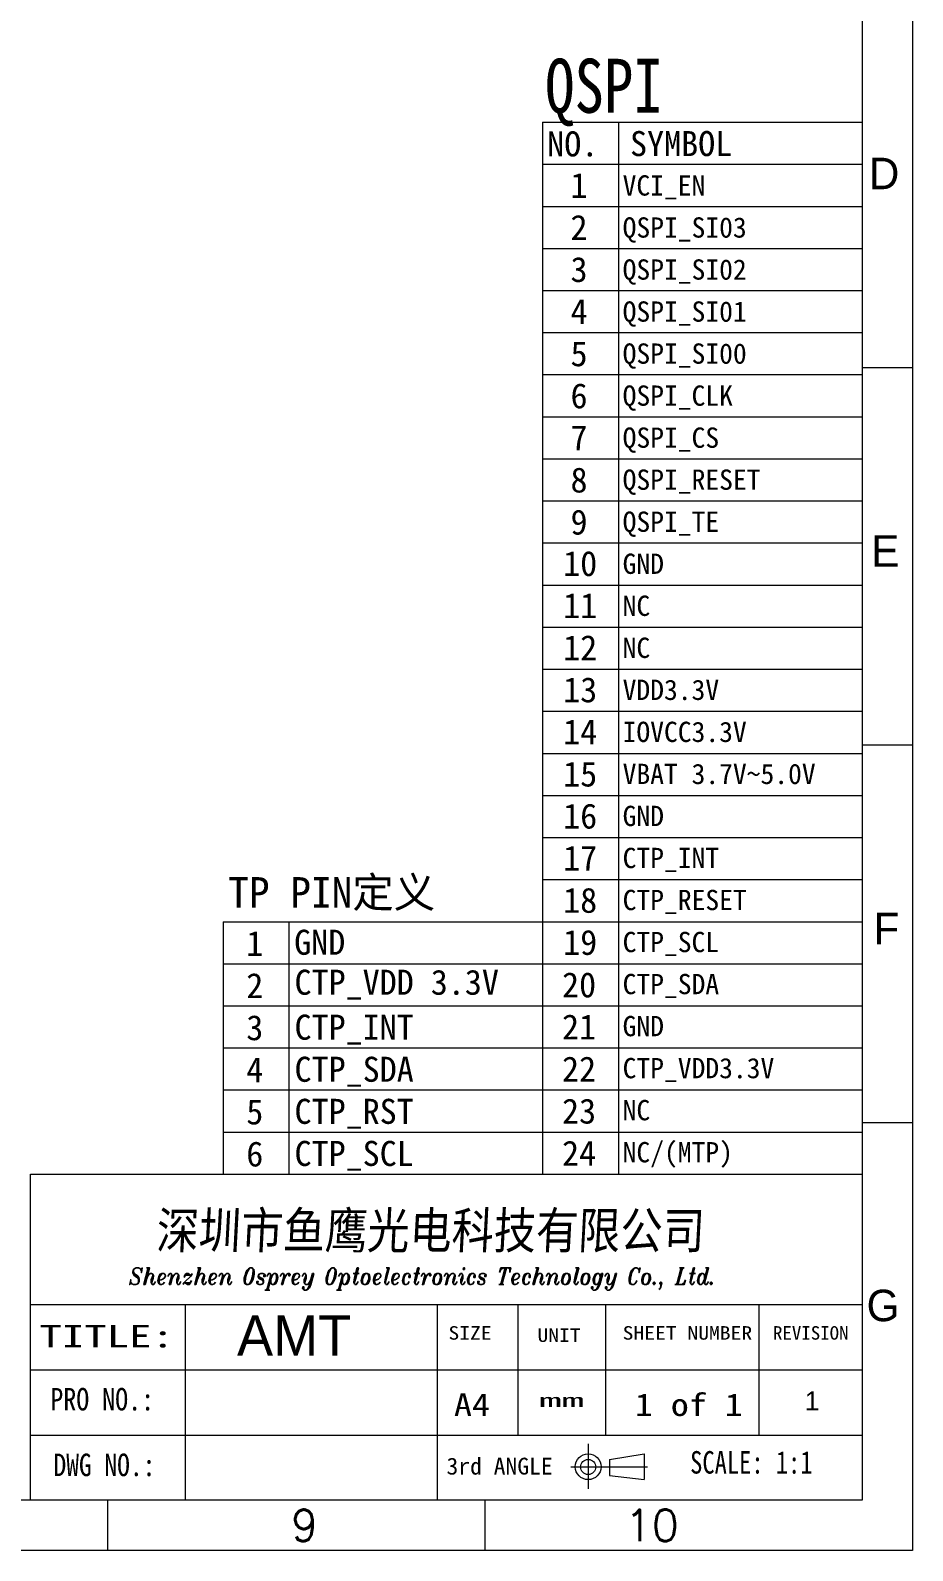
# Model space of a CAD drawing. Header units: millimetres. Extents: x 1134 to 2594, y -9 to 655.
# Drawn here: x 2162.8 to 2228.1, y 451.4 to 563.9 of the extents above; entities that cross this region are included whole.
import ezdxf
from ezdxf.enums import TextEntityAlignment as Align

# ---------------------------------------------------------------- set-up
doc = ezdxf.new("R2010")
doc.units = ezdxf.units.MM
doc.layers.get('Defpoints').update_dxf_attribs({"lineweight": 5})
doc.layers.add('图框', color=7, linetype='Continuous', lineweight=5)
doc.styles.add('RD', font='ROMAND.shx', dxfattribs={"width": 0.8})
doc.styles.add('REX', font='')
doc.styles.get("Standard").update_dxf_attribs({"font": 'txt', "bigfont": 'gbcbig.shx'})
doc.styles.add('TEXTSTYLE_0', font='txt', dxfattribs={"width": 0.8})
doc.styles.add('样式 3', font='italict.shx', dxfattribs={"width": 0.85, "oblique": 3})
doc.styles.get('REX').set_extended_font_data('STXihei')

msp = doc.modelspace()

# ---------------------------------------------------------------- linework, layer by layer
at = {"layer": '图框', "color": 7, "linetype": 'ByBlock', "lineweight": 5, "ltscale": 0.55}
for p, q in [((2224.403, 650.646), (2224.403, 455.106)), ((2228.128, 538.908), (2224.403, 538.908)), ((2228.128, 510.974), (2224.403, 510.974)), ((2228.128, 483.039), (2224.403, 483.039)), ((2224.403, 455.106), (1945.101, 455.106)), ((2168.543, 455.106), (2168.543, 451.381)), ((2196.473, 455.106), (2196.473, 451.381))]:
    msp.add_line(p, q, dxfattribs=at)
at = {"layer": '图框', "color": 3, "lineweight": 5}
for p, q in [((2200.746, 557.073), (2200.746, 479.235)), ((2200.746, 557.073), (2224.403, 557.073)), ((2206.357, 557.073), (2206.357, 479.235)), ((2224.403, 557.073), (2224.403, 479.235)), ((2200.746, 553.96), (2224.403, 553.96)), ((2200.746, 550.846), (2224.403, 550.846)), ((2200.746, 547.733), (2224.403, 547.733)), ((2200.746, 544.619), (2224.403, 544.619)), ((2200.746, 541.506), (2224.403, 541.506)), ((2200.746, 538.392), (2224.403, 538.392)), ((2200.746, 535.279), (2224.403, 535.279)), ((2200.746, 532.165), (2224.403, 532.165)), ((2200.746, 529.052), (2224.403, 529.052)), ((2200.746, 525.938), (2224.403, 525.938)), ((2200.746, 522.825), (2224.403, 522.825)), ((2200.746, 519.711), (2224.403, 519.711)), ((2200.746, 516.598), (2224.403, 516.598)), ((2200.746, 513.484), (2224.403, 513.484)), ((2200.746, 510.37), (2224.403, 510.37)), ((2200.746, 507.257), (2224.403, 507.257)), ((2200.746, 504.143), (2224.403, 504.143)), ((2200.746, 501.03), (2224.403, 501.03)), ((2177.088, 497.916), (2177.088, 479.235)), ((2177.088, 497.916), (2200.746, 497.916)), ((2181.964, 497.916), (2181.964, 479.235)), ((2200.746, 497.916), (2200.746, 479.235)), ((2200.746, 497.916), (2224.403, 497.916)), ((2177.088, 494.803), (2200.746, 494.803)), ((2200.746, 494.803), (2224.403, 494.803)), ((2177.088, 491.689), (2200.746, 491.689)), ((2200.746, 491.689), (2224.403, 491.689)), ((2177.088, 488.576), (2200.746, 488.576)), ((2200.746, 488.576), (2224.403, 488.576)), ((2177.088, 485.462), (2200.746, 485.462)), ((2200.746, 485.462), (2224.403, 485.462)), ((2177.088, 482.349), (2200.746, 482.349)), ((2200.746, 482.349), (2224.403, 482.349)), ((2177.088, 479.235), (2200.746, 479.235)), ((2200.746, 479.235), (2224.403, 479.235))]:
    msp.add_line(p, q, dxfattribs=at)
at = {"layer": '图框', "linetype": 'Continuous', "lineweight": 5}
for p, q in [((2162.831, 455.106), (2162.831, 479.235)), ((2162.831, 469.584), (2224.403, 469.584)), ((2174.301, 455.106), (2174.301, 469.584)), ((2192.951, 455.106), (2192.951, 469.584)), ((2198.931, 459.932), (2198.931, 469.584)), ((2205.416, 459.932), (2205.416, 469.584)), ((2216.759, 459.932), (2216.759, 469.584)), ((2162.831, 464.758), (2224.403, 464.758)), ((2162.831, 459.932), (2224.403, 459.932))]:
    msp.add_line(p, q, dxfattribs=at)
at = {"layer": '图框', "color": 0, "lineweight": 5}
msp.add_line((2162.831, 479.235), (2224.403, 479.235), dxfattribs=at)
at = {"layer": '图框', "linetype": 'Continuous'}
msp.add_line((2204.114, 459.274), (2204.114, 455.945), dxfattribs=at)
at = {"layer": '图框', "color": 7, "linetype": 'Continuous'}
for p, q in [((2205.704, 458.126), (2208.262, 458.537)), ((2205.704, 458.126), (2205.704, 456.945)), ((2208.262, 458.537), (2208.262, 456.633)), ((2202.835, 457.568), (2208.508, 457.568)), ((2205.704, 456.945), (2208.262, 456.633))]:
    msp.add_line(p, q, dxfattribs=at)
at = {"layer": '图框', "color": 7, "linetype": 'ByBlock', "lineweight": 5, "ltscale": 0.55}
msp.add_lwpolyline([(1941.376, 654.37), (2228.128, 654.37), (2228.128, 451.381), (1941.376, 451.381)], close=True, dxfattribs=at)
at = {"layer": '图框', "color": 7, "linetype": 'Continuous'}
for centre, radius in [((2204.114, 457.585), 0.952), ((2204.114, 457.568), 0.557)]:
    msp.add_circle(centre, radius, dxfattribs=at)

# ---------------------------------------------------------------- texts
at = {"layer": 'Defpoints', "color": 252, "lineweight": 5, "insert": (2200.926, 561.769), "char_height": 4, "width": 15.50829, "attachment_point": 1, "style": 'RD'}
msp.add_mtext('{\\fSimSun|b0|i0|c134|p2;\\C1;QSPI}', dxfattribs=at)
at = {"layer": '图框', "color": 3, "linetype": 'ByBlock', "style": 'REX'}
for s, p in [('NO.', (2201.084, 554.539)), ('SYMBOL', (2207.214, 554.563))]:
    msp.add_text(s, height=1.8533, dxfattribs=at).set_placement(p)
at = {"layer": '图框', "color": 3, "lineweight": 5, "style": 'REX'}
for s, height, p in [('1', 1.853, (2202.809, 551.475)), ('VCI_EN', 1.5, (2206.666, 551.641)), ('2', 1.853, (2202.809, 548.36)), ('QSPI_SI03', 1.5, (2206.666, 548.531)), ('3', 1.853, (2202.809, 545.246)), ('QSPI_SI02', 1.5, (2206.666, 545.421)), ('4', 1.853, (2202.809, 542.131)), ('QSPI_SI01', 1.5, (2206.666, 542.311)), ('5', 1.853, (2202.809, 539.017)), ('QSPI_SI00', 1.5, (2206.666, 539.201)), ('6', 1.853, (2202.809, 535.902)), ('QSPI_CLK', 1.5, (2206.666, 536.091)), ('7', 1.853, (2202.809, 532.788)), ('QSPI_CS', 1.5, (2206.666, 532.981)), ('8', 1.853, (2202.809, 529.673)), ('QSPI_RESET', 1.5, (2206.666, 529.871)), ('9', 1.853, (2202.809, 526.559)), ('QSPI_TE', 1.5, (2206.666, 526.761)), ('10', 1.8533, (2202.263, 523.491)), ('GND', 1.5, (2206.666, 523.651)), ('11', 1.8533, (2202.263, 520.376)), ('NC', 1.5, (2206.666, 520.541)), ('12', 1.8533, (2202.263, 517.262)), ('NC', 1.5, (2206.666, 517.431)), ('13', 1.8533, (2202.263, 514.147)), ('VDD3.3V', 1.5, (2206.666, 514.321)), ('14', 1.8533, (2202.263, 511.032)), ('IOVCC3.3V', 1.5, (2206.666, 511.211)), ('15', 1.8533, (2202.263, 507.918)), ('VBAT 3.7V~5.0V', 1.5, (2206.666, 508.101)), ('16', 1.8533, (2202.263, 504.803)), ('GND', 1.5, (2206.666, 504.991)), ('17', 1.8533, (2202.263, 501.689)), ('18', 1.8533, (2202.263, 498.574)), ('1', 1.853, (2178.81, 495.376)), ('19', 1.8533, (2202.263, 495.46)), ('2', 1.853, (2178.81, 492.261)), ('20', 1.8533, (2202.181, 492.318)), ('3', 1.853, (2178.81, 489.147)), ('21', 1.8533, (2202.181, 489.203)), ('4', 1.853, (2178.81, 486.032)), ('22', 1.8533, (2202.181, 486.089)), ('23', 1.8533, (2202.181, 482.974)), ('5', 1.853, (2178.81, 482.917)), ('NC', 1.5, (2206.666, 483.221)), ('6', 1.853, (2178.81, 479.803)), ('24', 1.8533, (2202.181, 479.86)), ('NC/(MTP)', 1.5, (2206.666, 480.111))]:
    msp.add_text(s, height=height, dxfattribs=at).set_placement(p)
at = {"layer": '图框', "color": 1, "lineweight": 5, "style": 'REX'}
for s, height, p in [('CTP_INT', 1.5, (2206.666, 501.881)), ('CTP_RESET', 1.5, (2206.666, 498.771)), ('GND', 1.8533, (2182.354, 495.468)), ('CTP_SCL', 1.5, (2206.666, 495.661)), ('CTP_VDD 3.3V', 1.85328, (2182.38, 492.509)), ('CTP_SDA', 1.5, (2206.666, 492.551)), ('CTP_INT', 1.8533, (2182.38, 489.183)), ('GND', 1.5, (2206.666, 489.441)), ('CTP_SDA', 1.8533, (2182.38, 486.069)), ('CTP_VDD3.3V', 1.5, (2206.666, 486.331)), ('CTP_RST', 1.8533, (2182.38, 482.956)), ('CTP_SCL', 1.8533, (2182.38, 479.842))]:
    msp.add_text(s, height=height, dxfattribs=at).set_placement(p)
at = {"layer": '图框', "linetype": 'Continuous', "lineweight": 5, "style": 'TEXTSTYLE_0'}
for s, height, width, p, p2 in [('TITLE:', 1.6641, 1.281601, (2163.503, 466.414), (2173.456, 466.414)), ('SIZE', 0.9985, 0.96, (2193.775, 466.989), (2196.97, 466.989)), ('SHEET NUMBER', 0.99847, 0.822857, (2206.668, 466.989), (2216.254, 466.989)), ('REVISION', 0.9985, 0.763636, (2217.794, 466.989), (2223.385, 466.989)), ('UNIT', 0.9985, 0.96, (2200.364, 466.824), (2203.559, 466.824)), ('PRO NO.:', 1.6641, 0.728598, (2164.307, 461.752), (2171.986, 461.752)), ('A4', 1.6641, 0.96, (2194.181, 461.343), (2196.844, 461.343)), ('mm', 0.9985, 2, (2200.474, 462.004), (2203.803, 462.004)), ('1', 1.664, 2.4, (2207.569, 461.343), (2208.901, 461.343)), (' of ', 1.6641, 0.8, (2208.901, 461.343), (2214.226, 461.343)), ('1', 1.664, 2.4, (2214.226, 461.343), (2215.557, 461.343)), ('DWG NO.:', 1.6641, 0.6793, (2164.543, 456.893), (2172.08, 456.893)), ('   3rd ANGLE', 1.24808, 0.72, (2191.006, 457.007), (2201.49, 457.007))]:
    msp.add_text(s, height=height, dxfattribs=dict(at, width=width)).set_placement(p, p2, align=Align.FIT)
at = {"layer": '图框', "color": 7, "linetype": 'ByBlock', "lineweight": 5, "ltscale": 0.55, "width": 3.96258}
for s, insert, char_height, attachment_point in [('{\\f\uffd0ￂﾼﾚￃ\ufff7\ufff3w|b0|i0|c134|p54;D}', (2227.145, 552.113), 2.32786, 9), ('{\\f\uffd0ￂﾼﾚￃ\ufff7\ufff3w|b0|i0|c134|p54;E}', (2227.145, 524.183), 2.32786, 9), ('{\\f\uffd0ￂﾼﾚￃ\ufff7\ufff3w|b0|i0|c134|p54;F}', (2227.145, 496.252), 2.32786, 9), ('{\\f\uffd0ￂﾼﾚￃ\ufff7\ufff3w|b0|i0|c134|p54;G}', (2227.145, 468.322), 2.32786, 9), ('9', (2182.125, 452.083), 2.328, 7), ('10', (2210.821, 452.083), 2.3279, 9)]:
    msp.add_mtext(s, dxfattribs=dict(at, insert=insert, char_height=char_height, attachment_point=attachment_point))
at = {"layer": '图框', "color": 3, "lineweight": 5, "insert": (2177.474, 501.214), "char_height": 2.25, "width": 15.26701, "attachment_point": 1, "style": 'REX'}
msp.add_mtext('TP PIN定义', dxfattribs=at)
at = {"layer": '图框', "lineweight": 5, "attachment_point": 1}
for s, insert, char_height, width, style in [('{\\fSTXinwei|b0|i0|c134|p2;\\C6;深圳市鱼鹰光电科技有限公司}', (2172.12, 476.42), 2.691, 44.43085, '样式 3'), ('\\pxqj;{\\H0.83333x;Shenzhen Osprey Optoelectronics Technology Co., Ltd.}', (2170.101, 472.299), 1.48005, 52.3474, '样式 3'), ('{\\f\uffd1ￕￕ￦ￇ￤\uffbfﾬￊ￩|b0|i0|c134|p2;\\C3;AMT}', (2178.121, 468.795), 3, 8.78905, 'REX'), ('SCALE: 1:1', (2211.664, 458.743), 1.6641, 22.72593, 'TEXTSTYLE_0')]:
    msp.add_mtext(s, dxfattribs=dict(at, insert=insert, char_height=char_height, width=width, style=style))
at = {"layer": '图框', "lineweight": 5, "insert": (2220.148, 463.163), "char_height": 1.39742, "width": 1.74689, "attachment_point": 1}
msp.add_mtext('{\\f@Arial Unicode MS|b0|i0|c0|p34;1}', dxfattribs=at)

doc.saveas('drawing.dxf')
